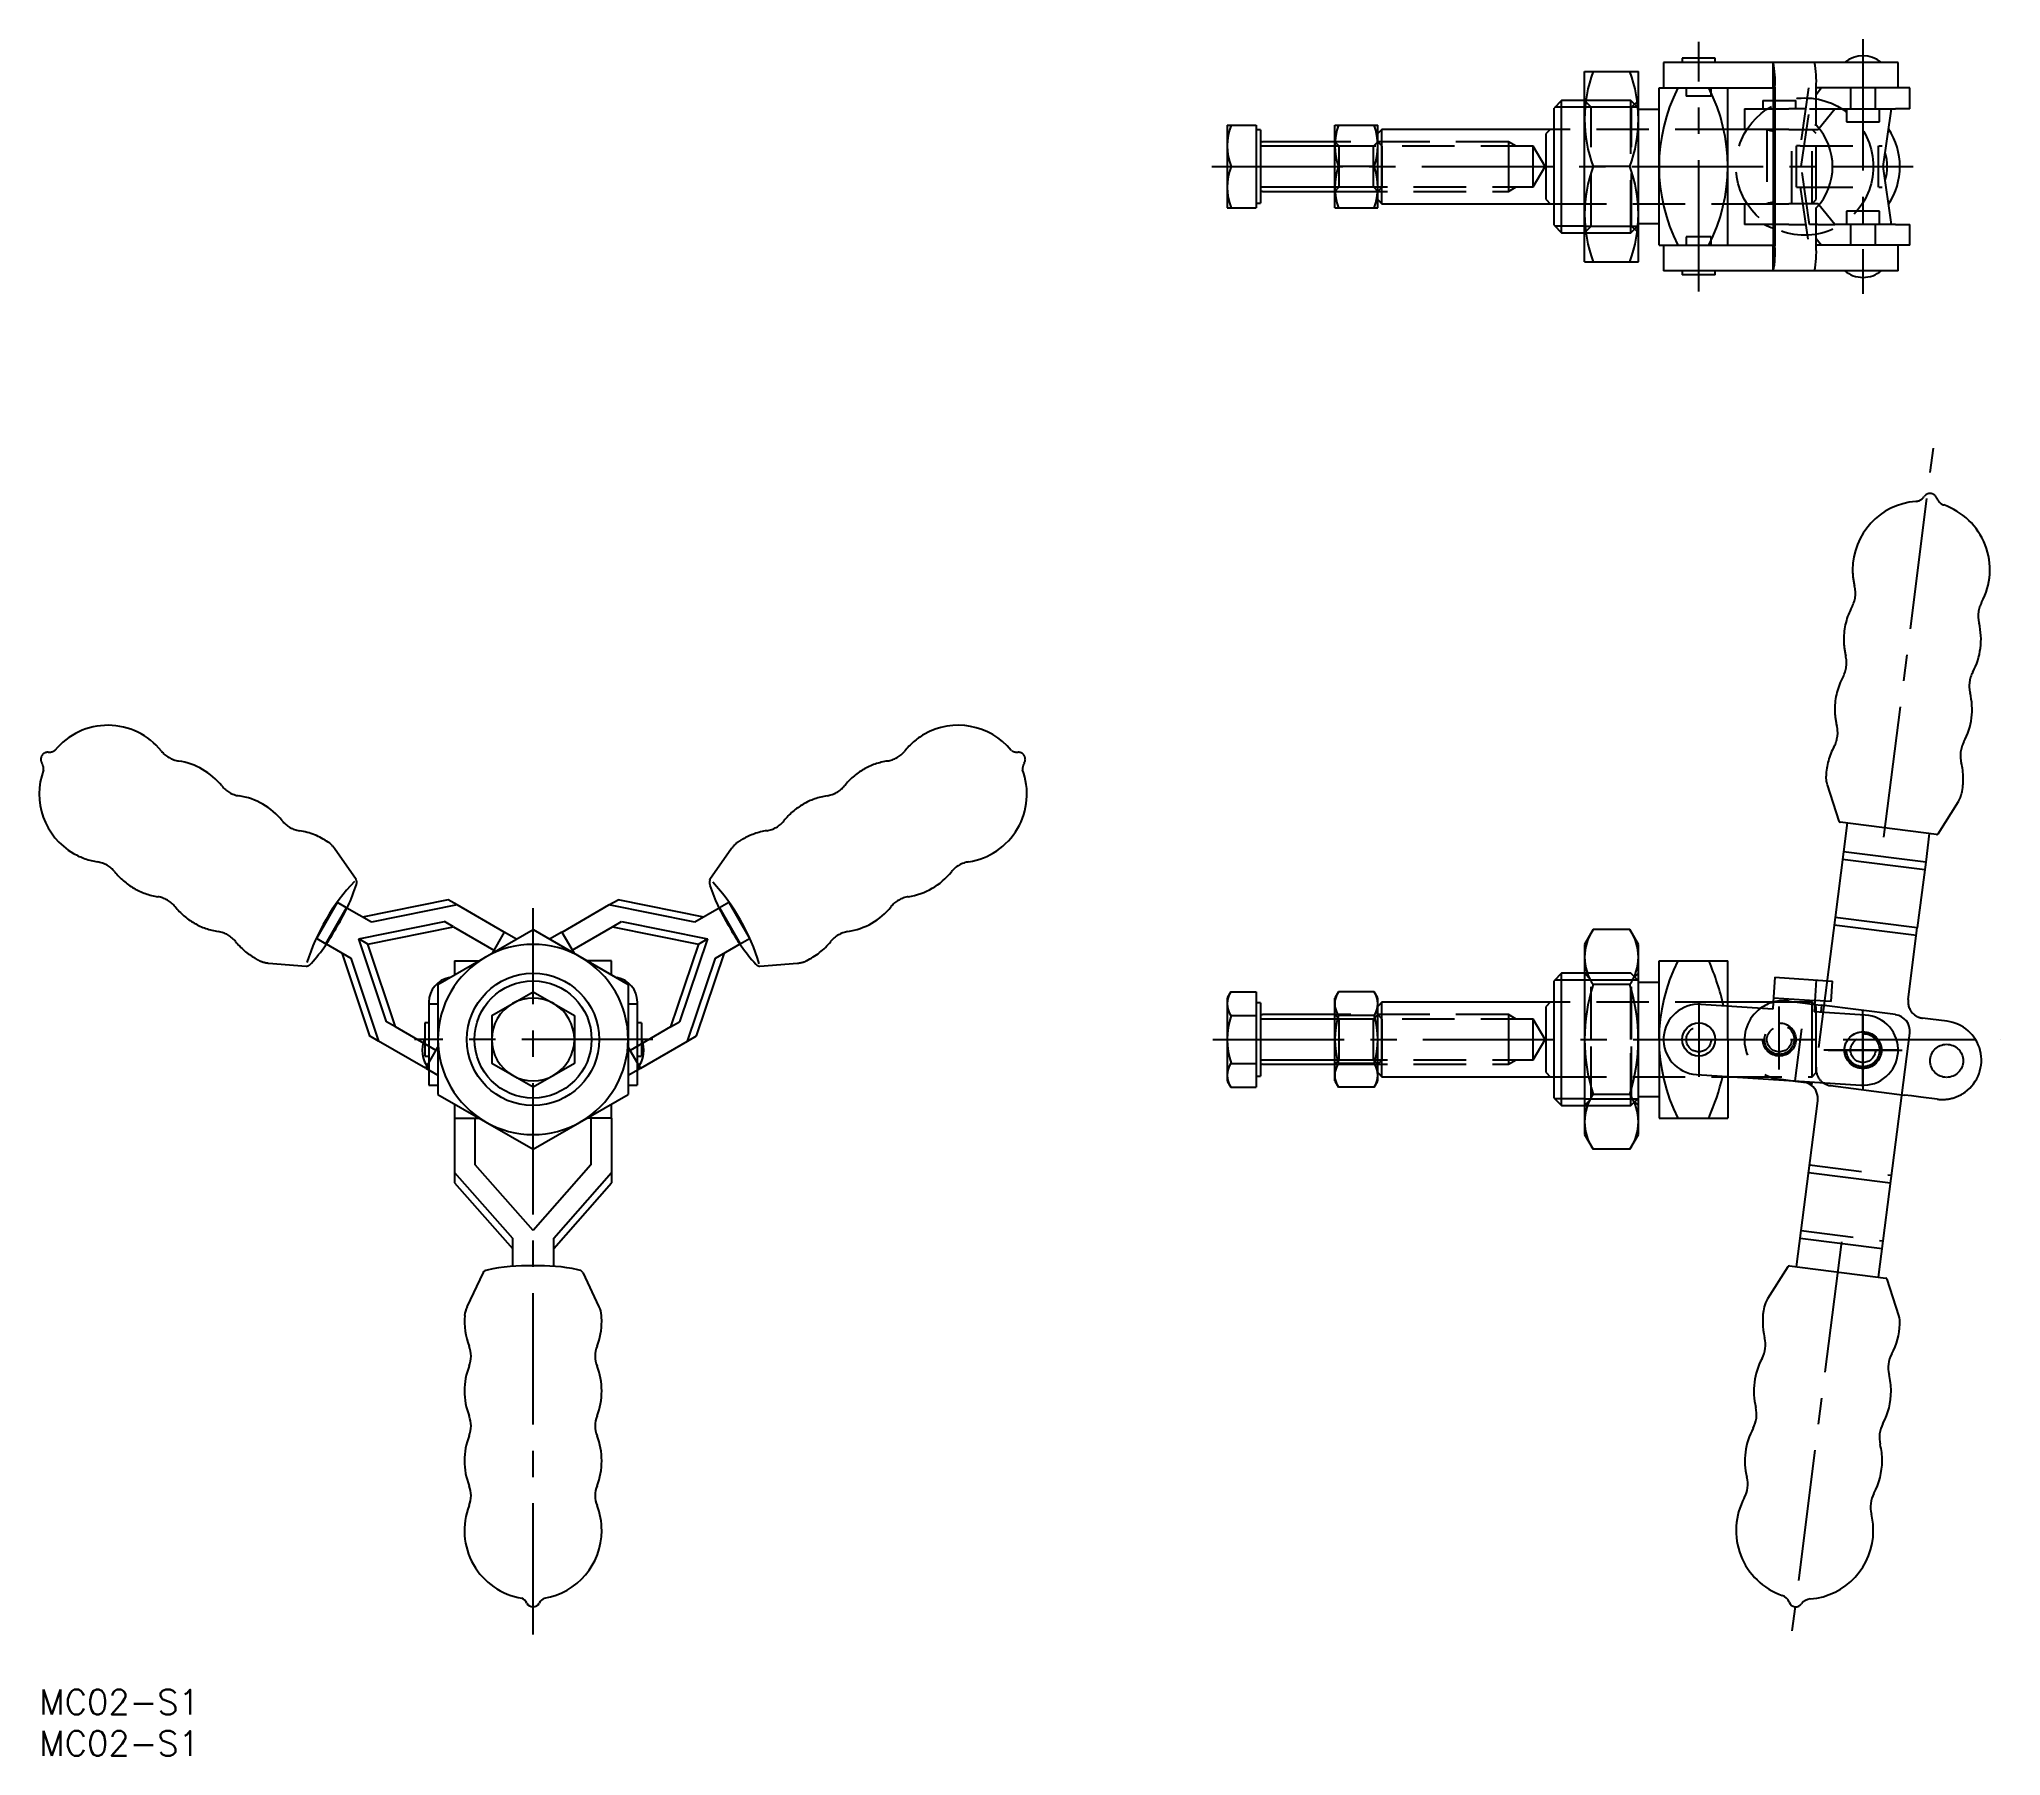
# Model space of a CAD drawing. Extents: x 0 to 237, y -8 to 200.
import ezdxf

# ---------------------------------------------------------------- set-up
doc = ezdxf.new("R2010")
doc.units = 0
doc.header["$LTSCALE"] = 0.5
for name, pattern in [('CENTER', [50.8, 31.75, -6.35, 6.35, -6.35]), ('DASHED', [19.05, 12.7, -6.35]), ('PHANTOM', [63.5, 31.75, -6.35, 6.35, -6.35, 6.35, -6.35])]:
    doc.linetypes.add(name, pattern=pattern)
for name, color, linetype in [('MSM_CENTER', 1, 'CENTER'), ('MSM_CONTINUOUS', 7, 'CONTINUOUS'), ('MSM_DASHED', 4, 'DASHED'), ('MSM_IMAGINARY', 6, 'PHANTOM'), ('MSM_NARROW', 5, 'CONTINUOUS'), ('MSM_PART_NUMBER', 7, 'CONTINUOUS')]:
    doc.layers.add(name, color=color, linetype=linetype)
doc.styles.get("Standard").update_dxf_attribs({"font": 'txt.shx', "height": 3, "bigfont": 'bigfont.shx'})

msp = doc.modelspace()

# ---------------------------------------------------------------- linework, layer by layer
at = {"layer": 'MSM_CENTER'}
for p, q in [((200.65, 169.03), (200.65, 199.23)), ((220.51, 199.53), (220.51, 168.73)), ((141.76, 184.13), (226.59, 184.13)), ((223.02, 103.05), (229.02, 150.07)), ((59.71, 6.65), (59.71, 94.47)), ((200.65, 83.1), (200.65, 74.1)), ((210.39, 74.95), (210.39, 82.6)), ((220.51, 73.05), (220.51, 82.03)), ((220.51, 81.57), (220.51, 72.58)), ((74.21, 78.6), (45.36, 78.6)), ((141.91, 78.6), (237.17, 78.6)), ((224.7, 77.31), (215.78, 77.31)), ((216.31, 77.31), (225.23, 77.31)), ((217.91, 54.14), (211.92, 7.12))]:
    msp.add_line(p, q, dxfattribs=at)
at = {"layer": 'MSM_CONTINUOUS'}
for p, q in [((198.65, 197.23), (198.65, 196.73)), ((202.65, 197.23), (198.65, 197.23)), ((202.65, 196.73), (202.65, 197.23)), ((186.85, 172.63), (186.85, 195.63)), ((186.85, 195.63), (193.35, 195.63)), ((193.35, 172.63), (193.35, 195.63)), ((196.4, 196.73), (196.4, 193.63)), ((224.76, 196.73), (196.4, 196.73)), ((209.6, 196.73), (209.6, 193.63)), ((209.66, 196.73), (209.6, 196.73)), ((224.76, 193.63), (224.76, 196.73)), ((184.07, 192.13), (183.15, 191.21)), ((186.85, 192.13), (184.07, 192.13)), ((184.07, 176.13), (184.07, 192.13)), ((195.85, 174.63), (195.85, 193.63)), ((195.85, 193.63), (209.66, 193.63)), ((204.15, 174.63), (204.15, 193.63)), ((208.39, 192.13), (208.39, 191.13)), ((208.39, 192.13), (209.69, 192.13)), ((209.66, 193.63), (209.6, 193.63)), ((209.69, 175.13), (209.69, 193.13)), ((209.85, 193.73), (209.85, 174.53)), ((214.84, 189.13), (214.84, 193.73)), ((215.5, 193.63), (214.84, 192.8)), ((226.18, 193.63), (214.84, 193.63)), ((226.18, 191.13), (226.18, 193.63)), ((183.15, 177.05), (183.15, 191.21)), ((195.85, 191.03), (193.35, 191.03)), ((206.18, 191.13), (206.18, 188.63)), ((206.18, 191.13), (209.69, 191.13)), ((215.19, 188.73), (217.09, 191.13)), ((217.09, 191.13), (224.43, 191.13)), ((218.51, 191.13), (218.51, 189.53)), ((222.51, 189.53), (222.51, 191.13)), ((222.96, 184.13), (223.97, 191.13)), ((226.18, 191.13), (224.43, 191.13)), ((143.65, 189.13), (143.65, 179.13)), ((143.65, 189.13), (147.15, 189.13)), ((147.15, 189.13), (147.15, 184.13)), ((147.65, 188.57), (147.15, 188.57)), ((147.65, 188.57), (147.65, 179.69)), ((156.65, 179.13), (156.65, 189.13)), ((156.65, 189.13), (161.85, 189.13)), ((161.85, 179.13), (161.85, 189.13)), ((162.35, 188.63), (161.85, 188.13)), ((183.15, 188.63), (162.35, 188.63)), ((162.35, 179.63), (162.35, 188.63)), ((206.18, 188.63), (204.15, 188.63)), ((209.69, 188.63), (206.18, 188.63)), ((218.51, 189.53), (222.51, 189.53)), ((156.65, 187.13), (147.9, 187.13)), ((144.09, 184.13), (147.15, 184.13)), ((147.15, 184.13), (147.15, 179.13)), ((161.4, 184.13), (157.09, 184.13)), ((192.32, 184.13), (187.87, 184.13)), ((216.84, 184.13), (222.96, 184.13)), ((223.97, 177.13), (222.96, 184.13)), ((147.9, 181.13), (156.65, 181.13)), ((143.65, 179.13), (147.15, 179.13)), ((147.15, 179.69), (147.65, 179.69)), ((156.65, 179.13), (161.85, 179.13)), ((161.85, 180.13), (162.35, 179.63)), ((162.35, 179.63), (183.15, 179.63)), ((204.15, 179.63), (206.18, 179.63)), ((206.18, 179.63), (206.18, 177.13)), ((206.18, 179.63), (209.69, 179.63)), ((214.84, 174.53), (214.84, 179.13)), ((217.09, 177.13), (215.19, 179.52)), ((218.51, 178.73), (218.51, 177.13)), ((222.51, 178.73), (218.51, 178.73)), ((222.51, 177.13), (222.51, 178.73)), ((183.15, 177.05), (184.07, 176.13)), ((184.07, 176.13), (186.85, 176.13)), ((193.35, 177.23), (195.85, 177.23)), ((209.69, 177.13), (206.18, 177.13)), ((224.43, 177.13), (217.09, 177.13)), ((224.43, 177.13), (226.18, 177.13)), ((226.18, 174.63), (226.18, 177.13)), ((195.85, 174.63), (209.6, 174.63)), ((196.4, 174.63), (196.4, 171.53)), ((209.6, 174.63), (209.6, 171.53)), ((209.6, 174.63), (209.66, 174.63)), ((214.84, 175.45), (215.5, 174.63)), ((226.18, 174.63), (214.84, 174.63)), ((224.76, 171.53), (224.76, 174.63)), ((186.85, 172.63), (193.35, 172.63)), ((224.76, 171.53), (196.4, 171.53)), ((198.65, 171.53), (198.65, 171.03)), ((202.65, 171.03), (198.65, 171.03)), ((202.65, 171.03), (202.65, 171.53)), ((209.66, 171.53), (209.6, 171.53)), ((48.21, 85.24), (59.71, 91.88)), ((59.71, 91.88), (71.21, 85.24)), ((187.87, 91.88), (186.85, 90.1)), ((192.32, 91.88), (187.87, 91.88)), ((193.35, 90.1), (192.32, 91.88)), ((50.21, 88.1), (50.21, 86.39)), ((50.21, 88.1), (53.17, 88.1)), ((69.21, 88.1), (66.26, 88.1)), ((69.21, 86.39), (69.21, 88.1)), ((186.85, 90.1), (186.85, 67.1)), ((193.35, 67.1), (193.35, 90.1)), ((195.85, 78.6), (195.85, 88.1)), ((195.85, 88.1), (204.15, 88.1)), ((204.15, 82.63), (204.15, 88.1)), ((184.07, 86.6), (183.15, 85.68)), ((183.15, 71.52), (183.15, 85.68)), ((186.85, 86.6), (184.07, 86.6)), ((184.07, 70.6), (184.07, 86.6)), ((195.85, 85.5), (193.35, 85.5)), ((209.85, 86.12), (209.66, 83.12)), ((209.85, 86.12), (216.84, 85.66)), ((214.84, 85.79), (214.59, 81.95)), ((216.68, 83.17), (216.84, 85.66)), ((47.11, 83.12), (47.11, 82.85)), ((48.21, 85.24), (48.21, 71.96)), ((54.71, 81.48), (59.71, 84.37)), ((59.71, 84.37), (64.71, 81.48)), ((71.21, 85.24), (71.21, 71.96)), ((72.31, 83.12), (72.31, 82.85)), ((144.09, 84.37), (143.65, 83.6)), ((143.65, 83.6), (143.65, 73.6)), ((144.09, 84.37), (147.15, 84.37)), ((147.15, 84.37), (147.15, 72.82)), ((147.65, 83.04), (147.15, 83.04)), ((147.65, 83.04), (147.65, 74.16)), ((157.09, 84.37), (156.65, 83.6)), ((156.65, 73.6), (156.65, 83.6)), ((161.4, 84.37), (157.09, 84.37)), ((161.85, 83.6), (161.4, 84.37)), ((161.85, 73.6), (161.85, 83.6)), ((162.35, 83.1), (161.85, 82.6)), ((183.15, 83.1), (162.35, 83.1)), ((162.35, 78.6), (162.35, 83.1)), ((192.32, 85.24), (187.87, 85.24)), ((209.64, 83.1), (204.15, 83.1)), ((209.66, 83.12), (209.6, 82.27)), ((216.68, 83.17), (214.68, 83.3)), ((48.21, 82.85), (47.11, 82.85)), ((47.11, 82.85), (47.11, 73.07)), ((54.71, 81.48), (54.71, 75.71)), ((64.71, 81.48), (64.71, 75.71)), ((72.31, 82.85), (71.21, 82.85)), ((72.31, 82.85), (72.31, 73.07)), ((144.09, 81.48), (147.15, 81.48)), ((156.65, 81.6), (147.9, 81.6)), ((161.4, 81.48), (157.09, 81.48)), ((209.6, 82.27), (200.92, 82.84)), ((220.78, 81.55), (214.59, 81.95)), ((214.65, 82.84), (215.5, 82.73)), ((215.5, 82.73), (215.4, 81.9)), ((224.43, 81.6), (215.5, 82.73)), ((47.11, 80.6), (46.61, 80.6)), ((46.61, 80.6), (46.61, 76.6)), ((72.81, 80.6), (72.31, 80.6)), ((72.81, 80.6), (72.81, 76.6)), ((162.35, 74.1), (162.35, 78.6)), ((195.85, 78.6), (195.85, 69.1)), ((222.4, 49.85), (226.16, 79.36)), ((46.61, 76.6), (47.11, 76.6)), ((72.31, 76.6), (72.81, 76.6)), ((59.71, 72.82), (54.71, 75.71)), ((64.71, 75.71), (59.71, 72.82)), ((143.65, 73.6), (144.09, 72.82)), ((144.09, 75.71), (147.15, 75.71)), ((147.15, 74.16), (147.65, 74.16)), ((147.9, 75.6), (156.65, 75.6)), ((156.65, 73.6), (157.09, 72.82)), ((161.4, 75.71), (157.09, 75.71)), ((161.4, 72.82), (161.85, 73.6)), ((161.85, 74.6), (162.35, 74.1)), ((162.35, 74.1), (183.15, 74.1)), ((200.37, 74.36), (220.23, 73.07)), ((204.15, 74.11), (204.15, 69.1)), ((204.15, 74.1), (204.36, 74.1)), ((212.03, 73.6), (212.32, 73.56)), ((212.32, 73.56), (212.32, 73.58)), ((212.32, 73.56), (213.31, 73.44)), ((47.11, 73.07), (47.11, 73.06)), ((47.11, 73.06), (48.21, 73.06)), ((48.21, 71.96), (59.71, 65.32)), ((59.71, 65.32), (71.21, 71.96)), ((71.21, 73.06), (72.31, 73.06)), ((72.31, 73.07), (72.31, 73.06)), ((144.09, 72.82), (147.15, 72.82)), ((161.4, 72.82), (157.09, 72.82)), ((183.15, 71.52), (184.07, 70.6)), ((192.32, 71.96), (187.87, 71.96)), ((193.35, 71.7), (195.85, 71.7)), ((212.48, 51.11), (215.04, 71.2)), ((214.32, 73.45), (214.27, 73.04)), ((50.21, 70.8), (50.21, 69.1)), ((50.21, 69.1), (50.21, 62.52)), ((50.21, 69.1), (53.17, 69.1)), ((52.71, 63.45), (52.71, 69.1)), ((69.21, 69.1), (66.26, 69.1)), ((66.71, 69.1), (66.71, 63.45)), ((69.21, 69.1), (69.21, 70.8)), ((69.21, 69.1), (69.21, 62.52)), ((184.07, 70.6), (186.85, 70.6)), ((195.85, 69.1), (204.15, 69.1)), ((186.85, 67.1), (187.87, 65.32)), ((192.32, 65.32), (193.35, 67.1)), ((192.32, 65.32), (187.87, 65.32)), ((50.21, 62.52), (57.21, 54.58)), ((50.21, 62.52), (50.21, 61.26)), ((59.71, 55.52), (52.71, 63.45)), ((66.71, 63.45), (59.71, 55.52)), ((62.21, 54.58), (69.21, 62.52)), ((69.21, 62.52), (69.21, 61.26)), ((213.93, 62.52), (223.85, 61.26)), ((50.21, 61.26), (57.21, 53.32)), ((62.21, 53.32), (69.21, 61.26)), ((57.21, 54.58), (57.21, 51.15)), ((62.21, 51.15), (62.21, 54.58)), ((212.92, 54.58), (222.84, 53.32)), ((53.67, 50.41), (51.72, 46.28)), ((65.75, 50.42), (65.75, 50.41)), ((67.7, 46.28), (65.75, 50.41)), ((211.42, 51.13), (208.96, 47.24)), ((211.61, 51.22), (223.27, 49.74)), ((224.83, 45.21), (223.43, 49.6))]:
    msp.add_line(p, q, dxfattribs=at)
for centre, radius in [((59.71, 78.6), 8), ((59.71, 78.6), 7.08), ((200.65, 78.6), 2), ((220.51, 77.31), 2.23)]:
    msp.add_circle(centre, radius, dxfattribs=at)
for centre, radius, start, end in [((220.51, 194.03), 3.5, 50.4823, 129.5177), ((203.46, 189.88), 16.61, 159.7438, 200.2562), ((176.74, 189.88), 16.61, 339.7438, 20.2562), ((197.66, 194.44), 12.22, 356.6393, 10.7743), ((202.65, 194.44), 12.22, 356.6393, 10.7743), ((216.85, 184.13), 21, 153.101, 206.899), ((183.15, 184.13), 21, 333.101, 26.899), ((207.74, 193.25), 1.96, 356.3545, 11.0591), ((150.87, 186.63), 7.22, 159.7438, 200.2562), ((147.9, 187.38), 0.25, 180, 270), ((163.87, 186.63), 7.22, 159.7438, 200.2562), ((154.63, 186.63), 7.22, 339.7438, 20.2562), ((210.49, 193.37), 5.01, 251.2952, 260.7946), ((209.58, 184.13), 7.26, 316.4751, 43.5249), ((216.66, 184.13), 8.31, 326.7874, 33.2126), ((217.33, 184.13), 6.1, 344.2167, 15.7833), ((150.87, 181.63), 7.22, 159.7438, 200.2562), ((163.87, 181.63), 7.22, 159.7438, 200.2562), ((154.63, 181.63), 7.22, 339.7438, 20.2562), ((203.46, 178.38), 16.61, 159.7438, 200.2562), ((176.74, 178.38), 16.61, 339.7438, 20.2562), ((147.9, 180.88), 0.25, 90, 180), ((210.46, 175.01), 4.88, 99.014, 108.7638), ((210.39, 180.13), 3.5, 238.9973, 258.5389), ((207.74, 175), 1.96, 348.9409, 3.6455), ((198.61, 173.75), 11.28, 348.6322, 3.9542), ((203.59, 173.75), 11.28, 348.6322, 3.9542), ((220.51, 174.23), 3.5, 230.4823, 270), ((220.51, 174.23), 3.5, 270, 309.5177), ((192.73, 88.56), 5.88, 145.6158, 214.3842), ((187.47, 88.56), 5.88, 325.6158, 34.3842), ((59.71, 78.6), 11.5, 120, 180), ((59.71, 78.6), 11.5, 60, 120), ((59.71, 78.6), 11.5, 0, 60), ((216.85, 78.6), 21, 153.101, 206.899), ((171.15, 75.05), 33.39, 13.1855, 23.0128), ((50.11, 83.12), 3, 99.6067, 179.9444), ((69.32, 83.12), 3, 0.0464, 79.9149), ((59.71, 78.6), 5, 60, 120), ((146.2, 82.93), 2.56, 145.6158, 214.3842), ((159.2, 82.93), 2.56, 145.6158, 214.3842), ((159.29, 82.93), 2.56, 325.6158, 34.3842), ((208.82, 78.6), 21.97, 162.412, 197.588), ((171.37, 78.6), 21.97, 342.412, 17.588), ((210.93, 78.53), 4.75, 105.8415, 126.0149), ((59.71, 78.6), 5, 120, 180), ((59.71, 78.6), 5, 0, 60), ((153.2, 78.6), 9.55, 162.412, 197.588), ((147.9, 81.85), 0.25, 180, 270), ((166.2, 78.6), 9.55, 162.412, 197.588), ((152.29, 78.6), 9.55, 342.412, 17.588), ((200.65, 78.6), 4.25, 86.2854, 266.2854), ((220.51, 77.31), 4.25, 266.2854, 86.2854), ((224.18, 79.61), 2, 352.7385, 82.7385), ((49.81, 77.31), 3.5, 156.1045, 219.5177), ((59.71, 78.6), 11.5, 180, 240), ((59.71, 78.6), 5, 180, 240), ((59.71, 78.6), 5, 300, 0), ((59.71, 78.6), 11.5, 300, 0), ((69.61, 77.31), 3.5, 320.4823, 23.8955), ((59.71, 78.6), 5, 240, 300), ((146.2, 74.27), 2.56, 145.6158, 214.3842), ((147.9, 75.35), 0.25, 90, 180), ((159.2, 74.27), 2.56, 145.6158, 214.3842), ((159.29, 74.27), 2.56, 325.6158, 34.3842), ((169.71, 82.69), 34.92, 337.0961, 345.8456), ((192.73, 68.64), 5.88, 145.6158, 214.3842), ((187.47, 68.64), 5.88, 325.6158, 34.3842), ((213.06, 71.45), 2, 52.7385, 82.7385), ((213.06, 71.45), 2, 352.7385, 52.7385), ((59.71, 78.6), 11.5, 240, 300), ((54.26, 50.02), 0.709, 98.245, 146.5025), ((58.93, 28.89), 22.35, 87.9873, 102.321), ((60.61, 29.45), 21.79, 78.0434, 92.3617), ((65, 49.81), 0.966, 39.3848, 82.7408), ((211.59, 51.02), 0.2, 82.7385, 147.7385), ((223.24, 49.54), 0.2, 17.7385, 82.7385), ((59.71, 44.53), 8.3, 175.1755, 201.2896), ((54.38, 45), 2.95, 154.2453, 175.6838), ((64.91, 44.97), 3.09, 4.8101, 25.2608), ((59.71, 44.53), 8.3, 0, 4.8245), ((216.68, 44.53), 8.3, 167.9528, 193.8492), ((211.5, 45.63), 3, 147.7385, 167.9528), ((221.98, 44.3), 3, 357.5243, 17.7385), ((59.71, 44.53), 8.3, 338.7104, 0), ((216.68, 44.53), 8.3, 331.6279, 357.5243), ((48.89, 40.31), 3.32, 338.7484, 21.2516), ((70.53, 40.31), 3.31, 158.7052, 201.2948), ((205.22, 41.7), 3.5, 331.6279, 13.8492), ((227.06, 38.92), 3.5, 151.6279, 193.8492), ((59.71, 36.1), 8.3, 158.7104, 201.2896), ((59.71, 36.1), 8.3, 0, 21.2896), ((215.61, 36.1), 8.3, 151.6279, 193.8492), ((215.61, 36.1), 8.3, 0, 13.8492), ((59.71, 36.1), 8.3, 338.7104, 0), ((215.61, 36.1), 8.3, 331.6279, 0), ((204.15, 33.27), 3.5, 331.6279, 13.8492), ((48.89, 31.88), 3.32, 338.7484, 21.2516), ((70.51, 31.88), 3.29, 158.6426, 201.3514), ((214.53, 27.66), 8.3, 151.6279, 193.8492), ((225.99, 30.49), 3.5, 151.6279, 193.8492), ((59.71, 27.66), 8.3, 158.7104, 201.2896), ((59.71, 27.66), 8.3, 0, 21.2896), ((214.53, 27.66), 8.3, 0, 13.8492), ((59.71, 27.66), 8.3, 338.7104, 0), ((214.53, 27.66), 8.3, 331.6279, 0), ((48.89, 23.45), 3.32, 338.7484, 21.2516), ((70.53, 23.45), 3.31, 158.7052, 201.2948), ((203.08, 24.84), 3.5, 331.6279, 13.8492), ((224.92, 22.06), 3.5, 151.6279, 193.8492), ((59.71, 19.23), 8.3, 158.7104, 260.5964), ((59.71, 19.23), 8.3, 0, 21.2896), ((213.46, 19.23), 8.3, 151.6279, 250.8776), ((59.71, 19.23), 8.3, 279.4036, 0), ((213.46, 19.23), 8.3, 274.5995, 0), ((213.46, 19.23), 8.3, 0, 13.8492), ((57.7, 9.77), 1.44, 28.5659, 62.7454), ((59.71, 10.85), 0.85, 207.8565, 332.1435), ((61.71, 9.78), 1.42, 117.1248, 151.8265), ((210.28, 10.07), 1.4, 20.3524, 70.8776), ((212.39, 10.85), 0.85, 200.3524, 325.1247), ((214.24, 9.56), 1.4, 94.5995, 145.1247)]:
    msp.add_arc(centre, radius, start, end, dxfattribs=at)
at = {"layer": 'MSM_DASHED'}
for p, q in [((192.43, 192.13), (186.85, 192.13)), ((187.66, 191.31), (186.85, 192.13)), ((192.43, 176.13), (192.43, 192.13)), ((193.35, 191.21), (192.43, 192.13)), ((193.35, 192.13), (192.54, 191.31)), ((199.15, 193.63), (199.15, 192.63)), ((202.15, 192.63), (199.15, 192.63)), ((202.15, 192.63), (202.15, 193.63)), ((209.69, 192.13), (212.39, 192.13)), ((212.39, 191.13), (212.39, 192.13)), ((213.93, 193.63), (212.92, 186.63)), ((219.01, 193.63), (219.01, 191.13)), ((219.01, 193.63), (219.01, 191.13)), ((222.01, 191.13), (222.01, 193.63)), ((222.01, 191.13), (222.01, 193.63)), ((193.24, 191.31), (186.85, 191.31)), ((187.66, 176.94), (187.66, 191.31)), ((192.54, 176.94), (192.54, 191.31)), ((209.69, 191.13), (211.53, 191.13)), ((213.52, 191.13), (211.53, 191.13)), ((213.04, 184.13), (214.05, 191.13)), ((214.05, 191.13), (215.04, 191.13)), ((215.04, 191.13), (215.64, 191.13)), ((215.64, 191.13), (217.09, 191.13)), ((204.15, 188.63), (183.15, 188.63)), ((204.15, 188.63), (183.15, 188.63)), ((208.89, 188.63), (208.89, 179.63)), ((211.53, 188.63), (209.69, 188.63)), ((211.53, 188.63), (215.1, 188.63)), ((211.89, 179.63), (211.89, 188.63)), ((214.35, 179.63), (214.35, 188.63)), ((214.85, 188.13), (214.35, 188.63)), ((214.84, 189.13), (214.68, 189.13)), ((214.85, 180.13), (214.85, 188.13)), ((215.1, 188.63), (215.19, 188.73)), ((157.19, 186.58), (156.65, 187.13)), ((177.65, 187.13), (156.65, 187.13)), ((180.65, 186.58), (156.65, 186.58)), ((157.19, 181.67), (157.19, 186.58)), ((161.85, 187.13), (161.31, 186.58)), ((161.31, 181.67), (161.31, 186.58)), ((162.39, 186.58), (161.85, 187.13)), ((162.39, 181.67), (162.39, 186.58)), ((177.65, 187.13), (177.65, 181.13)), ((178.59, 186.58), (177.65, 187.13)), ((180.65, 181.67), (180.65, 186.58)), ((182.07, 184.13), (180.65, 186.58)), ((212.48, 181.63), (212.48, 186.63)), ((212.92, 186.63), (212.48, 186.63)), ((212.92, 186.63), (222.84, 186.63)), ((222.4, 181.63), (222.4, 186.63)), ((180.65, 181.67), (182.07, 184.13)), ((214.05, 177.13), (213.04, 184.13)), ((156.65, 181.67), (180.65, 181.67)), ((156.65, 181.13), (157.19, 181.67)), ((156.65, 181.13), (177.65, 181.13)), ((161.31, 181.67), (161.85, 181.13)), ((161.85, 181.13), (162.39, 181.67)), ((177.65, 181.13), (178.59, 181.67)), ((212.48, 181.63), (212.92, 181.63)), ((212.92, 181.63), (213.93, 174.63)), ((212.92, 181.63), (222.84, 181.63)), ((183.15, 179.63), (204.15, 179.63)), ((183.15, 179.63), (204.15, 179.63)), ((209.69, 179.63), (211.53, 179.63)), ((215.1, 179.63), (211.53, 179.63)), ((214.35, 179.63), (214.85, 180.13)), ((215.19, 179.52), (215.1, 179.63)), ((186.85, 176.13), (187.66, 176.94)), ((186.85, 176.94), (193.24, 176.94)), ((186.85, 176.13), (192.43, 176.13)), ((192.43, 176.13), (193.35, 177.05)), ((192.54, 176.94), (193.35, 176.13)), ((202.15, 175.63), (199.15, 175.63)), ((199.15, 175.63), (199.15, 174.63)), ((202.15, 174.63), (202.15, 175.63)), ((211.53, 177.13), (209.69, 177.13)), ((211.53, 177.13), (213.52, 177.13)), ((215.04, 177.13), (214.05, 177.13)), ((215.04, 177.13), (215.64, 177.13)), ((215.64, 177.13), (217.09, 177.13)), ((219.01, 177.13), (219.01, 174.63)), ((219.01, 177.13), (219.01, 174.63)), ((222.01, 174.63), (222.01, 177.13)), ((222.01, 174.63), (222.01, 177.13)), ((192.43, 86.6), (186.85, 86.6)), ((187.66, 85.78), (186.85, 86.6)), ((193.24, 85.78), (186.85, 85.78)), ((187.66, 78.6), (187.66, 85.78)), ((192.43, 78.6), (192.43, 86.6)), ((193.35, 85.68), (192.43, 86.6)), ((193.35, 86.6), (192.54, 85.78)), ((192.54, 78.6), (192.54, 85.78)), ((204.15, 83.1), (183.15, 83.1)), ((204.15, 83.1), (183.15, 83.1)), ((214.35, 83.1), (209.64, 83.1)), ((209.69, 83.62), (214.68, 83.3)), ((211.53, 83.24), (213.52, 82.99)), ((214.35, 78.6), (214.35, 83.1)), ((214.85, 82.6), (214.35, 83.1)), ((157.19, 81.06), (156.65, 81.6)), ((177.65, 81.6), (156.65, 81.6)), ((180.65, 81.06), (156.65, 81.06)), ((157.19, 78.6), (157.19, 81.06)), ((161.85, 81.6), (161.31, 81.06)), ((161.31, 78.6), (161.31, 81.06)), ((162.39, 81.06), (161.85, 81.6)), ((162.39, 78.6), (162.39, 81.06)), ((177.65, 81.6), (177.65, 75.6)), ((178.59, 81.06), (177.65, 81.6)), ((180.65, 78.6), (180.65, 81.06)), ((182.07, 78.6), (180.65, 81.06)), ((204.15, 78.6), (204.15, 82.63)), ((212.32, 73.58), (213.52, 82.99)), ((213.52, 82.99), (214.65, 82.84)), ((214.85, 78.6), (214.85, 82.6)), ((157.19, 76.14), (157.19, 78.6)), ((161.31, 76.14), (161.31, 78.6)), ((162.39, 76.14), (162.39, 78.6)), ((180.65, 76.14), (180.65, 78.6)), ((180.65, 76.14), (182.07, 78.6)), ((187.66, 71.41), (187.66, 78.6)), ((192.43, 70.6), (192.43, 78.6)), ((192.54, 71.41), (192.54, 78.6)), ((204.15, 78.6), (204.15, 74.11)), ((214.35, 74.1), (214.35, 78.6)), ((214.85, 74.6), (214.85, 78.6)), ((156.65, 76.14), (180.65, 76.14)), ((156.65, 75.6), (157.19, 76.14)), ((161.31, 76.14), (161.85, 75.6)), ((161.85, 75.6), (162.39, 76.14)), ((177.65, 75.6), (178.59, 76.14)), ((156.65, 75.6), (177.65, 75.6)), ((183.15, 74.1), (204.15, 74.1)), ((204.36, 74.1), (214.35, 74.1)), ((210.33, 73.82), (212.03, 73.6)), ((214.35, 74.1), (214.85, 74.6)), ((186.85, 70.6), (187.66, 71.41)), ((186.85, 71.41), (193.24, 71.41)), ((192.43, 70.6), (193.35, 71.52)), ((192.54, 71.41), (193.35, 70.6)), ((213.31, 73.44), (214.3, 73.31)), ((186.85, 70.6), (192.43, 70.6)), ((214.05, 63.45), (223.97, 62.19)), ((213.04, 55.52), (222.96, 54.25))]:
    msp.add_line(p, q, dxfattribs=at)
for centre, radius in [((213.46, 184.13), 8.3), ((200.65, 78.6), 1.5), ((200.65, 78.6), 1.5), ((210.39, 78.6), 2), ((210.39, 78.6), 1.8), ((210.39, 78.6), 1.5), ((220.51, 77.31), 2), ((220.51, 77.31), 1.5), ((220.51, 77.31), 1.5)]:
    msp.add_circle(centre, radius, dxfattribs=at)
for start, end in [(82.7385, 105.8415), (126.0149, 262.7385)]:
    msp.add_arc((210.93, 78.53), 4.75, start, end, dxfattribs=at)
at = {"layer": 'MSM_IMAGINARY'}
for p, q in [((182.69, 188.63), (182.19, 188.13)), ((182.19, 180.13), (182.19, 188.13)), ((182.19, 180.13), (182.69, 179.63)), ((1.89, 113.55), (1.92, 113.58)), ((1.9, 113.57), (1.94, 113.6)), ((118.89, 111.2), (118.91, 111.15)), ((118.9, 111.17), (118.92, 111.13)), ((216.18, 109.4), (217.58, 105.01)), ((229.59, 103.48), (232.05, 107.38)), ((229.4, 103.39), (217.75, 104.88)), ((218.61, 104.77), (218.17, 101.3)), ((228.53, 103.5), (228.09, 100.03)), ((38.32, 97.92), (35.72, 101.67)), ((83.7, 101.67), (81.1, 97.92)), ((218.17, 101.3), (217.16, 93.36)), ((227.97, 99.1), (218.05, 100.36)), ((228.09, 100.03), (218.17, 101.3)), ((228.09, 100.03), (227.08, 92.1)), ((81.09, 97.91), (81.1, 97.92)), ((33.56, 90.81), (36.06, 95.14)), ((37.16, 94.5), (36.06, 95.14)), ((49.44, 95.49), (39.07, 93.4)), ((50.54, 94.86), (49.44, 95.49)), ((68.88, 94.86), (69.98, 95.49)), ((80.35, 93.4), (69.98, 95.49)), ((83.36, 95.14), (82.26, 94.5)), ((83.36, 95.14), (85.86, 90.81)), ((34.66, 90.17), (37.16, 94.5)), ((37.19, 94.48), (37.16, 94.5)), ((40.17, 92.77), (37.19, 94.48)), ((38.63, 90.77), (49, 92.86)), ((50.54, 94.86), (40.17, 92.77)), ((50.09, 92.23), (49, 92.86)), ((56.2, 91.59), (50.54, 94.86)), ((63.22, 91.59), (68.88, 94.86)), ((79.26, 92.77), (68.88, 94.86)), ((69.33, 92.23), (70.42, 92.86)), ((70.42, 92.86), (80.79, 90.77)), ((82.23, 94.48), (79.26, 92.77)), ((82.26, 94.5), (82.23, 94.48)), ((82.26, 94.5), (84.76, 90.17)), ((217.16, 93.36), (214.85, 75.26)), ((227.08, 92.1), (217.16, 93.36)), ((33.56, 90.81), (34.66, 90.17)), ((34.66, 90.17), (34.69, 90.15)), ((34.69, 90.15), (37.67, 88.44)), ((39.72, 90.14), (38.63, 90.77)), ((42, 80.74), (38.63, 90.77)), ((39.72, 90.14), (50.09, 92.23)), ((43.09, 80.11), (39.72, 90.14)), ((50.09, 92.23), (54.98, 89.41)), ((56.23, 91.57), (54.72, 88.96)), ((57.71, 90.72), (56.23, 91.57)), ((63.19, 91.57), (61.71, 90.72)), ((63.19, 91.57), (64.67, 89.02)), ((64.44, 89.41), (69.33, 92.23)), ((69.33, 92.23), (79.7, 90.14)), ((79.7, 90.14), (76.33, 80.11)), ((80.79, 90.77), (77.42, 80.74)), ((79.7, 90.14), (80.79, 90.77)), ((81.76, 88.44), (84.73, 90.15)), ((84.73, 90.15), (84.76, 90.17)), ((84.76, 90.17), (85.86, 90.81)), ((226.96, 91.16), (217.04, 92.43)), ((225.97, 83.42), (227.08, 92.1)), ((27.73, 87.84), (32.28, 87.46)), ((36.57, 89.07), (39.94, 79.04)), ((37.67, 88.44), (41.04, 78.41)), ((78.38, 78.41), (81.76, 88.44)), ((79.48, 79.04), (82.85, 89.07)), ((87.14, 87.46), (91.69, 87.84)), ((32.29, 87.46), (32.28, 87.46)), ((182.69, 83.1), (182.19, 82.6)), ((43.09, 80.11), (42, 80.74)), ((76.33, 80.11), (77.42, 80.74)), ((182.19, 74.6), (182.19, 82.6)), ((228.69, 81.05), (227.7, 81.18)), ((230.68, 80.8), (228.69, 81.05)), ((41.04, 78.41), (39.94, 79.04)), ((46.7, 75.14), (41.04, 78.41)), ((47.98, 77.28), (43.09, 80.11)), ((76.33, 80.11), (71.44, 77.28)), ((72.72, 75.14), (78.38, 78.41)), ((78.38, 78.41), (79.48, 79.04)), ((46.73, 75.12), (48.21, 77.68)), ((72.69, 75.12), (71.18, 77.73)), ((46.73, 75.12), (48.21, 74.27)), ((71.21, 74.27), (72.69, 75.12)), ((182.19, 74.6), (182.69, 74.1)), ((216.58, 73.02), (225.51, 71.88)), ((226.36, 71.77), (225.51, 71.88)), ((227.49, 71.63), (226.36, 71.77)), ((229.48, 71.38), (227.49, 71.63))]:
    msp.add_line(p, q, dxfattribs=at)
for centre, radius in [((220.51, 77.31), 2.23), ((230.62, 76.02), 2)]:
    msp.add_circle(centre, radius, dxfattribs=at)
for centre, radius, start, end in [((227.55, 135.38), 8.3, 94.5995, 180), ((226.77, 145.05), 1.4, 274.5995, 325.1247), ((228.62, 143.76), 0.85, 20.3524, 145.1247), ((230.73, 144.55), 1.4, 200.3524, 250.8776), ((227.55, 135.38), 8.3, 331.6279, 70.8776), ((227.55, 135.38), 8.3, 180, 193.8492), ((216.1, 132.56), 3.5, 331.6279, 13.8492), ((226.48, 126.95), 8.3, 151.6279, 180), ((237.94, 129.78), 3.5, 151.6279, 193.8492), ((226.48, 126.95), 8.3, 331.6279, 13.8492), ((226.48, 126.95), 8.3, 180, 193.8492), ((215.02, 124.13), 3.5, 331.6279, 13.8492), ((225.4, 118.52), 8.3, 151.6279, 180), ((236.86, 121.34), 3.5, 151.6279, 193.8492), ((225.4, 118.52), 8.3, 331.6279, 13.8492), ((8.3, 108.28), 8.3, 38.7104, 140.5964), ((111.12, 108.28), 8.3, 39.4036, 120), ((213.95, 115.69), 3.5, 331.6279, 13.8492), ((225.4, 118.52), 8.3, 180, 193.8492), ((111.12, 108.28), 8.3, 120, 141.2896), ((224.33, 110.09), 8.3, 151.6279, 177.5243), ((235.79, 112.91), 3.5, 151.6279, 193.8492), ((1.04, 112.47), 0.85, 87.8565, 212.1435), ((-0.89, 111.27), 1.42, 357.1248, 31.8265), ((1.11, 114.76), 1.44, 268.5659, 302.7454), ((17.36, 115.55), 3.32, 218.7484, 261.2516), ((15.6, 104.06), 8.3, 38.7104, 81.2896), ((103.82, 104.06), 8.3, 98.7104, 120), ((102.06, 115.54), 3.31, 278.7052, 321.2948), ((118.31, 114.74), 1.42, 237.1248, 271.8265), ((118.38, 112.47), 0.85, 327.8565, 92.1435), ((120.33, 111.27), 1.44, 148.5659, 182.7454), ((224.33, 110.09), 8.3, 347.9528, 13.8492), ((8.3, 108.28), 8.3, 159.4036, 240), ((24.67, 111.33), 3.32, 218.7484, 261.2516), ((94.77, 111.31), 3.29, 278.6426, 321.3514), ((103.82, 104.06), 8.3, 120, 141.2896), ((111.12, 108.28), 8.3, 278.7104, 20.5964), ((219.03, 110.32), 3, 177.5243, 197.7385), ((22.9, 99.85), 8.3, 38.7104, 81.2896), ((96.52, 99.85), 8.3, 120, 141.2896), ((96.52, 99.85), 8.3, 98.7104, 120), ((229.51, 108.98), 3, 327.7385, 347.9528), ((31.97, 107.11), 3.32, 218.7484, 261.2516), ((87.46, 107.11), 3.31, 278.7052, 321.2948), ((217.77, 105.08), 0.2, 197.7385, 262.7385), ((30.21, 95.63), 8.3, 55.1755, 81.2896), ((33.29, 100.01), 2.95, 34.2453, 55.6838), ((86.24, 99.91), 3.09, 124.8101, 145.2608), ((89.22, 95.63), 8.3, 120, 124.8245), ((89.22, 95.63), 8.3, 98.7104, 120), ((229.42, 103.59), 0.2, 262.7385, 327.7385), ((8.3, 108.28), 8.3, 240, 261.2896), ((6.54, 96.8), 3.31, 38.7052, 81.2948), ((112.88, 96.8), 3.32, 98.7484, 141.2516), ((15.6, 104.06), 8.3, 218.7104, 240), ((56.9, 80.14), 25.73, 136.9443, 162.4751), ((17.06, 104.13), 22.35, 327.9873, 342.321), ((37.69, 97.61), 0.709, 338.245, 26.5025), ((82, 97.57), 0.966, 159.3848, 202.7408), ((62.45, 80.26), 25.73, 16.9443, 42.4751), ((103.82, 104.06), 8.3, 278.7104, 321.2896), ((15.6, 104.06), 8.3, 240, 261.2896), ((13.85, 92.6), 3.29, 38.6426, 81.3514), ((101.82, 103.95), 21.79, 198.0434, 212.3617), ((105.58, 92.58), 3.32, 98.7484, 141.2516), ((22.9, 99.85), 8.3, 218.7104, 240), ((22.9, 99.85), 8.3, 240, 261.2896), ((96.52, 99.85), 8.3, 278.7104, 321.2896), ((21.15, 88.37), 3.31, 38.7052, 81.2948), ((30.21, 95.63), 8.3, 218.7104, 240), ((16.7, 102.39), 21.79, 318.0434, 332.3617), ((103.15, 102.77), 22.35, 207.9873, 222.321), ((89.22, 95.63), 8.3, 295.1755, 321.2896), ((98.28, 88.36), 3.32, 98.7484, 141.2516), ((30.21, 95.63), 8.3, 240, 244.8245), ((27.99, 90.91), 3.09, 244.8101, 265.2608), ((32.14, 88.41), 0.966, 279.3848, 322.7408), ((91.47, 90.77), 2.95, 274.2453, 295.6838), ((87.19, 88.16), 0.709, 218.245, 266.5025), ((227.96, 83.16), 2, 172.7385, 232.7385), ((227.96, 83.16), 2, 232.7385, 262.7385), ((230.08, 76.09), 4.75, 306.0149, 82.7385), ((216.84, 75), 2, 172.7385, 262.7385), ((230.08, 76.09), 4.75, 262.7385, 285.8415), ((230.08, 76.09), 4.75, 285.8415, 306.0149)]:
    msp.add_arc(centre, radius, start, end, dxfattribs=at)
at = {"layer": 'MSM_NARROW'}
for p, q in [((186.85, 191.31), (183.26, 191.31)), ((156.65, 186.61), (147.65, 186.58)), ((147.65, 181.67), (156.65, 181.67)), ((186.85, 176.94), (183.26, 176.94)), ((186.85, 85.78), (183.26, 85.78)), ((156.65, 81.06), (147.65, 81.06)), ((147.65, 76.14), (156.65, 76.14)), ((186.85, 71.41), (183.26, 71.41))]:
    msp.add_line(p, q, dxfattribs=at)

# ---------------------------------------------------------------- texts
at = {"layer": 'MSM_PART_NUMBER'}
for p in [(0, -3), (0, -8)]:
    msp.add_text('MC02-S1', height=3, dxfattribs=at).set_placement(p)

doc.saveas('drawing.dxf')
